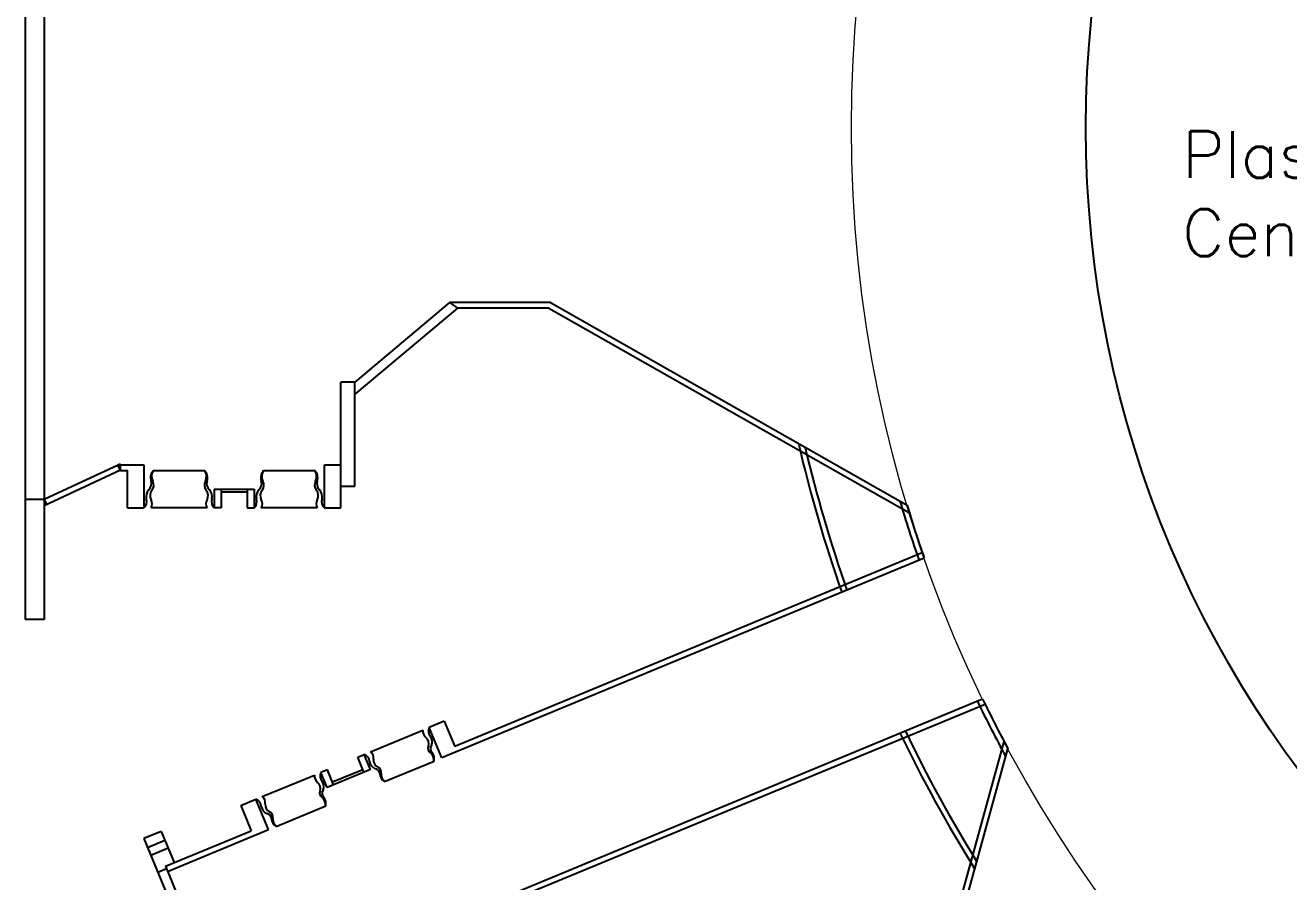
# Model space of a CAD drawing. Header units: millimetres. Extents: x -4562 to 17216, y -5211 to 6025.
# Drawn here: x -4562 to -1867, y -1610 to 218 of the extents above; entities that cross this region are included whole.
import ezdxf
from ezdxf.lldxf.tags import DXFTag

# ---------------------------------------------------------------- set-up
doc = ezdxf.new("R2010")
doc.units = ezdxf.units.MM
for name, color, linetype in [('C', 1, 'CENTER'), ('VV', 4, 'PHANTOM'), ('도면층7', 7, 'Continuous')]:
    doc.layers.add(name, color=color, linetype=linetype)
doc.styles.get("Standard").update_dxf_attribs({"font": 'txt.shx', "bigfont": 'whgtxt.shx'})
tags = doc.linetypes.add('CENTER', pattern=[50.8, 31.75, -6.35, 6.35, -6.35]).pattern_tags.tags
tags[10:11] = [DXFTag(74, 4), DXFTag(75, 0), DXFTag(340, '0'), DXFTag(46, 1.0), DXFTag(50, 0.0), DXFTag(44, 0.0), DXFTag(45, 0.0)]
tags[8:9] = [DXFTag(74, 4), DXFTag(75, 0), DXFTag(340, '0'), DXFTag(46, 1.0), DXFTag(50, 0.0), DXFTag(44, 0.0), DXFTag(45, 0.0)]
tags[6:7] = [DXFTag(74, 4), DXFTag(75, 0), DXFTag(340, '0'), DXFTag(46, 1.0), DXFTag(50, 0.0), DXFTag(44, 0.0), DXFTag(45, 0.0)]
tags[4:5] = [DXFTag(74, 4), DXFTag(75, 0), DXFTag(340, '0'), DXFTag(46, 1.0), DXFTag(50, 0.0), DXFTag(44, 0.0), DXFTag(45, 0.0)]
tags = doc.linetypes.add('PHANTOM', pattern=[17.5, 10, -1.5, 1.5, -1.5, 1.5, -1.5]).pattern_tags.tags
tags[14:15] = [DXFTag(74, 4), DXFTag(75, 0), DXFTag(340, '0'), DXFTag(46, 1.0), DXFTag(50, 0.0), DXFTag(44, 0.0), DXFTag(45, 0.0)]
tags[12:13] = [DXFTag(74, 4), DXFTag(75, 0), DXFTag(340, '0'), DXFTag(46, 1.0), DXFTag(50, 0.0), DXFTag(44, 0.0), DXFTag(45, 0.0)]
tags[10:11] = [DXFTag(74, 4), DXFTag(75, 0), DXFTag(340, '0'), DXFTag(46, 1.0), DXFTag(50, 0.0), DXFTag(44, 0.0), DXFTag(45, 0.0)]
tags[8:9] = [DXFTag(74, 4), DXFTag(75, 0), DXFTag(340, '0'), DXFTag(46, 1.0), DXFTag(50, 0.0), DXFTag(44, 0.0), DXFTag(45, 0.0)]
tags[6:7] = [DXFTag(74, 4), DXFTag(75, 0), DXFTag(340, '0'), DXFTag(46, 1.0), DXFTag(50, 0.0), DXFTag(44, 0.0), DXFTag(45, 0.0)]
tags[4:5] = [DXFTag(74, 4), DXFTag(75, 0), DXFTag(340, '0'), DXFTag(46, 1.0), DXFTag(50, 0.0), DXFTag(44, 0.0), DXFTag(45, 0.0)]

msp = doc.modelspace()

# ---------------------------------------------------------------- linework, layer by layer
at = {"layer": 'C'}
msp.add_circle((0, 0), 2300, dxfattribs=at)
at = {"layer": 'VV', "color": 4, "linetype": 'PHANTOM'}
for p, q in [((-4562, 1050), (-4562, -1050)), ((-4522, 1050), (-4522, -1050)), ((-3657.067, -374.005), (-3859, -543.447)), ((-3657.067, -374.005), (-3640.254, -386.005)), ((-3442.133, -374.005), (-3657.067, -374.005)), ((-3442.133, -374.005), (-2681.445, -806.136)), ((-3640.254, -386.005), (-3859, -569.555)), ((-3445.303, -386.005), (-3640.254, -386.005)), ((-3445.303, -386.005), (-2676.373, -822.818)), ((-3889, -812), (-3889, -543.447)), ((-3859, -543.447), (-3889, -543.447)), ((-3859, -765.5), (-3859, -543.447)), ((-4364.185, -720.677), (-4522, -794.268)), ((-4361.792, -719.5), (-4364.298, -720.733)), ((-4359, -731.5), (-4364.298, -720.733)), ((-4359, -719.5), (-4361.792, -719.5)), ((-4359, -731.5), (-4359, -719.5)), ((-4359, -731.5), (-4359, -719.5)), ((-4359, -731.5), (-4359, -719.5)), ((-4359, -720), (-4309, -720)), ((-4309, -720), (-4309, -812)), ((-3924, -812), (-3924, -720)), ((-3924, -720), (-3889, -720)), ((-4359, -731.5), (-4522, -807.508)), ((-4359, -732), (-4344, -732)), ((-4344, -812), (-4344, -732)), ((-4288.61, -732), (-4179.39, -732)), ((-4053.61, -732), (-3944.39, -732)), ((-4159, -772), (-4159, -812)), ((-4159, -772), (-4074, -772)), ((-4144, -772), (-4144, -812)), ((-4144, -778), (-4089, -778)), ((-4089, -772), (-4089, -812)), ((-4074, -772), (-4074, -812)), ((-3889, -765.5), (-3859, -765.5)), ((-4522, -794.268), (-4562, -794.268)), ((-4522, -794.268), (-4516.702, -805.035)), ((-4344, -812), (-4309, -812)), ((-4174.319, -812), (-4293.681, -812)), ((-4144, -812), (-4159, -812)), ((-4089, -812), (-4074, -812)), ((-3939.319, -812), (-4058.681, -812)), ((-3924, -812), (-3889, -812)), ((-2648.775, -907.74), (-3646.079, -1320.837)), ((-2644.853, -919.104), (-3673.822, -1345.317)), ((-4522, -1050), (-4562, -1050)), ((-2520.098, -1220.289), (-3549.068, -1646.502)), ((-2514.836, -1231.098), (-3512.14, -1644.195)), ((-3825.605, -1332.42), (-3714.197, -1286.274)), ((-3668.275, -1267.252), (-3700.61, -1280.646)), ((-3673.822, -1345.317), (-3700.61, -1280.646)), ((-3668.275, -1267.252), (-3646.079, -1320.837)), ((-2709.144, -2163.251), (-2474.302, -1310.661)), ((-3853.05, -1343.788), (-3839.192, -1338.048)), ((-3839.657, -1376.124), (-3853.05, -1343.788)), ((-3825.798, -1370.384), (-3839.192, -1338.048)), ((-2698.417, -2169.494), (-2466.092, -1326.044)), ((-3917.722, -1370.576), (-3931.58, -1376.316)), ((-3825.798, -1370.384), (-3918.186, -1408.652)), ((-3904.328, -1402.912), (-3917.722, -1370.576)), ((-3841.953, -1370.581), (-3906.624, -1397.369)), ((-3795.974, -1395.914), (-3690.253, -1352.123)), ((-4056.575, -1428.091), (-3945.167, -1381.944)), ((-3918.186, -1408.652), (-3931.58, -1376.316)), ((-4102.498, -1447.113), (-4070.162, -1433.719)), ((-4102.498, -1447.113), (-4080.302, -1500.698)), ((-4043.374, -1498.391), (-4070.162, -1433.719)), ((-4026.944, -1491.585), (-3921.223, -1447.794)), ((-4272.306, -1502.296), (-4309.261, -1517.604)), ((-4272.306, -1502.296), (-4244.753, -1568.816)), ((-4263.23, -1576.469), (-4080.302, -1500.698)), ((-4258.638, -1587.556), (-4043.374, -1498.391)), ((-4309.261, -1517.604), (-4120.216, -1974)), ((-4264.27, -1521.698), (-4301.225, -1537.005)), ((-4257.381, -1538.328), (-4294.337, -1553.635)), ((-4260.934, -1582.013), (-4279.412, -1589.666)), ((-4263.23, -1576.469), (-4129.291, -1899.827))]:
    msp.add_line(p, q, dxfattribs=at)
for centre, radius, start, end in [((0, 0), 2990, 193.040354, 199.374969), ((0, 0), 2978, 193.253321, 199.362363), ((-4310.66, -759.926), 17.957, 311.658246, 19.341754), ((-4272.269, -747.38), 22.441, 136.736433, 197.100417), ((-4270.003, -744.715), 22.536, 145.652198, 205.885031), ((-4195.731, -747.38), 22.441, 342.899583, 43.263567), ((-4197.997, -744.715), 22.536, 334.114969, 34.347802), ((-4157.34, -759.926), 17.957, 160.658246, 228.341754), ((-4075.66, -759.926), 17.957, 311.658246, 19.341754), ((-4037.269, -747.38), 22.441, 136.736433, 197.100417), ((-4035.003, -744.715), 22.536, 145.652198, 205.885031), ((-3962.997, -744.715), 22.536, 334.114969, 34.347802), ((-3960.731, -747.38), 22.441, 342.899583, 43.263567), ((-3922.34, -759.926), 17.957, 160.658246, 228.341754), ((-4281.759, -788.34), 22.644, 138.521104, 190.939438), ((-4278.67, -785.751), 17.332, 139.490125, 209.970417), ((-4305.932, -763.353), 17.957, 321.658246, 29.341754), ((-4162.068, -763.353), 17.957, 150.658246, 218.341754), ((-4189.33, -785.751), 17.332, 330.029583, 40.509875), ((-4186.241, -788.34), 22.644, 349.060562, 41.478896), ((-4046.759, -788.34), 22.644, 138.521104, 190.939438), ((-4043.67, -785.751), 17.332, 139.490125, 209.970417), ((-4070.932, -763.353), 17.957, 321.658246, 29.341754), ((-3927.068, -763.353), 17.957, 150.658246, 218.341754), ((-3954.33, -785.751), 17.332, 330.029583, 40.509875), ((-3951.241, -788.34), 22.644, 349.060562, 41.478896), ((-4320.935, -798.584), 17.957, 311.658246, 19.341754), ((-4309.338, -803.208), 17.957, 330.685499, 29.341754), ((-4158.662, -803.208), 17.957, 150.658246, 209.314501), ((-4147.065, -798.584), 17.957, 160.658246, 228.341754), ((-4085.935, -798.584), 17.957, 311.658246, 19.341754), ((-4074.338, -803.208), 17.957, 330.685499, 29.341754), ((-3923.662, -803.208), 17.957, 150.658246, 209.314501), ((-3912.065, -798.584), 17.957, 160.658246, 228.341754), ((0, 0), 2812, 196.477057, 199.176938), ((0, 0), 2800, 196.732613, 199.16268), ((0, 0), 2812, 205.823062, 208.522943), ((0, 0), 2800, 205.83732, 208.267387), ((-3697.081, -1288.319), 17.238, 173.185499, 231.841754), ((-3685.096, -1288.16), 17.238, 154.158246, 221.841754), ((0, 0), 2990, 205.625031, 211.959646), ((0, 0), 2978, 205.637637, 211.746679), ((-3717.867, -1315.069), 16.639, 341.990125, 52.470417), ((-3692.631, -1325.023), 10.57, 152.934888, 240.211968), ((-3687.217, -1325.596), 10.789, 140.325913, 226.668202), ((-3716.078, -1311.638), 21.739, 341.021104, 33.439438), ((-3844.849, -1354.332), 17.238, 3.158246, 70.841754), ((-3836.262, -1345.97), 17.238, 353.158246, 51.814501), ((-3712.25, -1350.372), 21.635, 354.861983, 48.385031), ((-3711.22, -1347.176), 21.543, 346.725469, 39.600417), ((-3806.34, -1349.025), 21.739, 191.560562, 243.978896), ((-3802.649, -1350.187), 16.639, 172.529583, 243.009875), ((-3816.878, -1379.303), 10.789, 358.331798, 84.674087), ((-3813.455, -1375.07), 10.57, 344.788032, 72.065112), ((-3928.051, -1383.99), 17.238, 173.185499, 231.841754), ((-3948.837, -1410.74), 16.639, 341.990125, 52.470417), ((-3916.066, -1383.83), 17.238, 154.158246, 221.841754), ((-3947.048, -1407.309), 21.739, 341.021104, 33.439438), ((-3784.646, -1377.59), 21.543, 185.399583, 238.274531), ((-3781.658, -1379.121), 21.635, 176.614969, 230.138017), ((-4067.232, -1441.641), 17.238, 353.158246, 51.814501), ((-3923.601, -1420.694), 10.57, 152.934888, 240.211968), ((-3918.187, -1421.267), 10.789, 140.325913, 226.668202), ((-4075.819, -1450.003), 17.238, 3.158246, 70.841754), ((-4037.31, -1444.696), 21.739, 191.560562, 243.978896), ((-4033.619, -1445.857), 16.639, 172.529583, 243.009875), ((-3943.22, -1446.042), 21.635, 354.861983, 48.385031), ((-3942.19, -1442.847), 21.543, 346.725469, 39.600417), ((-4047.848, -1474.974), 10.789, 358.331798, 84.674087), ((-4044.425, -1470.741), 10.57, 344.788032, 72.065112), ((-4015.616, -1473.261), 21.543, 185.399583, 238.274531), ((-4012.628, -1474.792), 21.635, 176.614969, 230.138017)]:
    msp.add_arc(centre, radius, start, end, dxfattribs=at)
at = {"layer": '도면층7', "color": 136, "lineweight": 0}
msp.add_circle((0, 0), 2800, dxfattribs=at)

# ---------------------------------------------------------------- texts
at = {"layer": '도면층7', "lineweight": 0, "insert": (-2094.506, -7.853), "char_height": 100, "width": 1122.83628, "attachment_point": 1}
msp.add_mtext('Plasma\\PCenter', dxfattribs=at)

doc.saveas('drawing.dxf')
